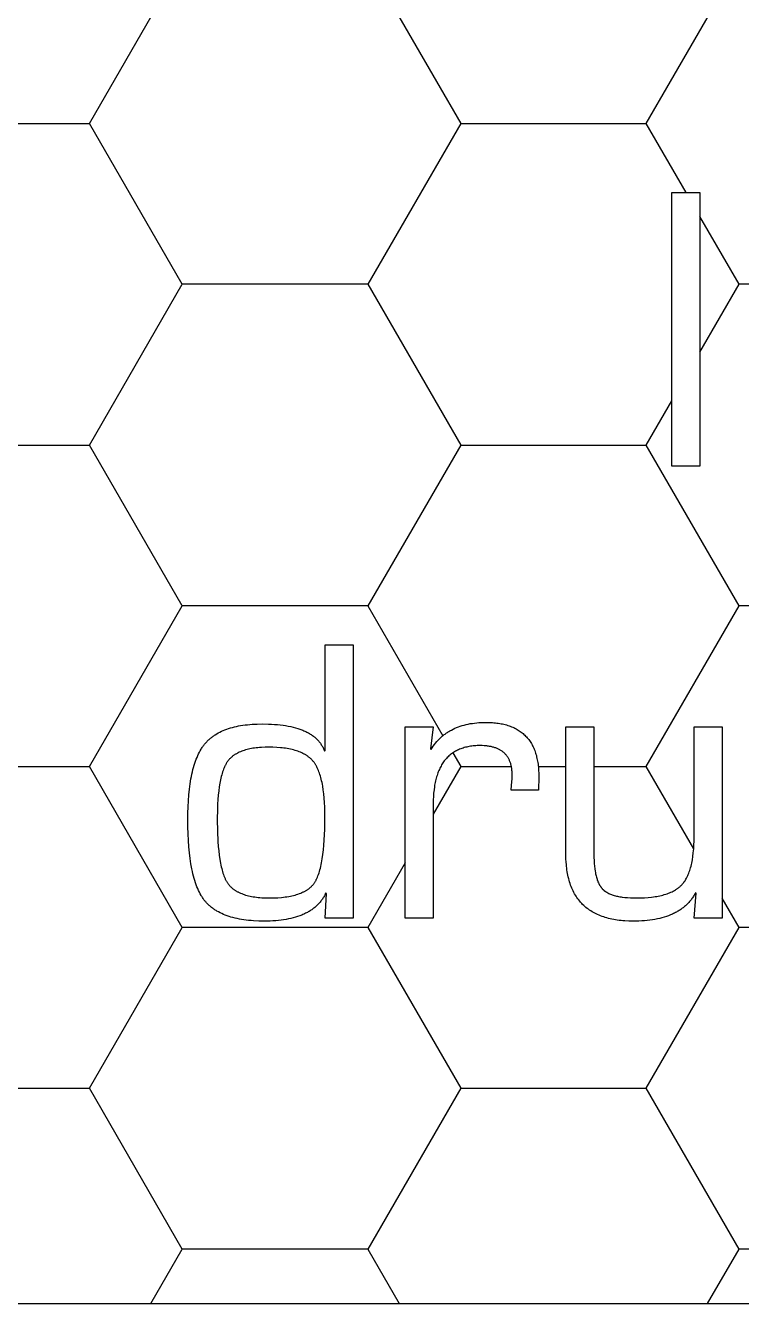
# Model space of a CAD drawing. Header units: millimetres. Extents: x 0 to 80, y 0 to 69.3.
# Drawn here: x 23.88 to 35.46, y 0 to 20.66 of the extents above; entities that cross this region are included whole.
import ezdxf

# ---------------------------------------------------------------- set-up
doc = ezdxf.new("R2010")
doc.units = ezdxf.units.MM
doc.header["$MEASUREMENT"] = 0
for name, color, linetype in [('CUT_PERIMETER', 1, 'CONTINUOUS'), ('HEX_BACKGROUND', 3, 'CONTINUOUS'), ('TEXT', 5, 'CONTINUOUS')]:
    doc.layers.add(name, color=color, linetype=linetype)

msp = doc.modelspace()

# ---------------------------------------------------------------- linework, layer by layer
at = {"layer": 'CUT_PERIMETER'}
msp.add_line((20, 0), (60, 0), dxfattribs=at)
at = {"layer": 'HEX_BACKGROUND'}
for p, q in [((24.909, 19.08), (26.41, 21.68)), ((29.413, 21.68), (30.914, 19.08)), ((33.916, 19.08), (35.417, 21.68)), ((21.907, 19.08), (24.909, 19.08)), ((26.411, 16.48), (24.91, 19.08)), ((30.914, 19.08), (29.413, 16.48)), ((30.914, 19.08), (33.916, 19.08)), ((34.561, 17.962), (33.916, 19.08)), ((35.417, 16.48), (34.783, 17.577)), ((24.909, 13.88), (26.41, 16.48)), ((29.413, 16.48), (26.411, 16.48)), ((29.413, 16.48), (30.914, 13.88)), ((34.783, 15.382), (35.417, 16.48)), ((35.858, 16.48), (35.417, 16.48)), ((33.916, 13.88), (34.33, 14.596)), ((21.907, 13.88), (24.909, 13.88)), ((26.411, 11.28), (24.91, 13.88)), ((30.914, 13.88), (29.413, 11.28)), ((30.914, 13.88), (33.916, 13.88)), ((35.417, 11.28), (33.916, 13.88)), ((24.909, 8.68), (26.41, 11.28)), ((29.413, 11.28), (26.411, 11.28)), ((29.413, 11.28), (30.625, 9.179)), ((33.916, 8.68), (35.417, 11.28)), ((38.419, 11.28), (35.417, 11.28)), ((30.786, 8.902), (30.914, 8.68)), ((21.907, 8.68), (24.909, 8.68)), ((26.411, 6.08), (24.91, 8.68)), ((30.914, 8.68), (30.471, 7.911)), ((30.914, 8.68), (31.735, 8.68)), ((32.17, 8.68), (32.616, 8.68)), ((33.07, 8.68), (33.916, 8.68)), ((34.683, 7.351), (33.916, 8.68)), ((30.017, 7.126), (29.413, 6.08)), ((35.417, 6.08), (35.144, 6.553)), ((24.909, 3.48), (26.41, 6.08)), ((29.413, 6.08), (26.411, 6.08)), ((29.413, 6.08), (30.914, 3.48)), ((33.916, 3.48), (35.417, 6.08)), ((38.419, 6.08), (35.417, 6.08)), ((21.907, 3.48), (24.909, 3.48)), ((26.411, 0.88), (24.91, 3.48)), ((30.914, 3.48), (29.413, 0.88)), ((30.914, 3.48), (33.916, 3.48)), ((35.417, 0.88), (33.916, 3.48)), ((25.902, 0), (26.41, 0.88)), ((29.413, 0.88), (26.411, 0.88)), ((29.413, 0.88), (29.92, 0)), ((34.909, 0), (35.417, 0.88)), ((38.419, 0.88), (35.417, 0.88))]:
    msp.add_line(p, q, dxfattribs=at)
at = {"layer": 'TEXT'}
for p, q in [((34.33, 13.539), (34.33, 17.962)), ((34.33, 17.962), (34.783, 17.962)), ((34.783, 17.962), (34.783, 13.539)), ((34.783, 13.539), (34.33, 13.539)), ((28.721, 8.939), (28.721, 10.65)), ((28.721, 10.65), (29.174, 10.65)), ((29.174, 10.65), (29.174, 6.227)), ((27.159, 9.295), (27.19, 9.305)), ((27.19, 9.305), (27.221, 9.314)), ((27.221, 9.314), (27.254, 9.322)), ((27.254, 9.322), (27.287, 9.33)), ((27.287, 9.33), (27.32, 9.337)), ((27.32, 9.337), (27.355, 9.343)), ((27.355, 9.343), (27.391, 9.349)), ((27.391, 9.349), (27.427, 9.354)), ((27.427, 9.354), (27.464, 9.358)), ((27.464, 9.358), (27.502, 9.362)), ((27.502, 9.362), (27.54, 9.365)), ((27.54, 9.365), (27.58, 9.367)), ((27.58, 9.367), (27.62, 9.369)), ((27.62, 9.369), (27.703, 9.37)), ((27.703, 9.37), (27.806, 9.368)), ((27.806, 9.368), (27.856, 9.366)), ((27.856, 9.366), (27.904, 9.363)), ((27.904, 9.363), (27.951, 9.359)), ((27.951, 9.359), (27.996, 9.355)), ((27.996, 9.355), (28.041, 9.349)), ((28.041, 9.349), (28.083, 9.343)), ((28.083, 9.343), (28.125, 9.335)), ((28.125, 9.335), (28.165, 9.327)), ((28.165, 9.327), (28.204, 9.318)), ((28.204, 9.318), (28.241, 9.308)), ((28.241, 9.308), (28.278, 9.298)), ((30.017, 9.325), (30.471, 9.325)), ((30.017, 6.227), (30.017, 9.325)), ((30.471, 9.325), (30.425, 8.968)), ((30.791, 9.286), (30.82, 9.3)), ((30.82, 9.3), (30.848, 9.312)), ((30.848, 9.312), (30.878, 9.324)), ((30.878, 9.324), (30.908, 9.334)), ((30.908, 9.334), (30.939, 9.344)), ((30.939, 9.344), (30.97, 9.353)), ((30.97, 9.353), (31.002, 9.361)), ((31.002, 9.361), (31.035, 9.368)), ((31.035, 9.368), (31.069, 9.375)), ((31.069, 9.375), (31.103, 9.38)), ((31.103, 9.38), (31.138, 9.385)), ((31.138, 9.385), (31.174, 9.389)), ((31.174, 9.389), (31.21, 9.392)), ((31.21, 9.392), (31.247, 9.394)), ((31.247, 9.394), (31.285, 9.395)), ((31.285, 9.395), (31.323, 9.396)), ((31.323, 9.396), (31.376, 9.395)), ((31.376, 9.395), (31.401, 9.394)), ((31.401, 9.394), (31.427, 9.392)), ((31.427, 9.392), (31.451, 9.39)), ((31.451, 9.39), (31.476, 9.388)), ((31.476, 9.388), (31.5, 9.385)), ((31.5, 9.385), (31.523, 9.382)), ((31.523, 9.382), (31.547, 9.378)), ((31.547, 9.378), (31.569, 9.374)), ((31.569, 9.374), (31.592, 9.37)), ((31.592, 9.37), (31.614, 9.365)), ((31.614, 9.365), (31.635, 9.359)), ((31.635, 9.359), (31.656, 9.354)), ((31.656, 9.354), (31.677, 9.347)), ((31.677, 9.347), (31.697, 9.341)), ((31.697, 9.341), (31.717, 9.334)), ((31.717, 9.334), (31.737, 9.326)), ((31.737, 9.326), (31.756, 9.318)), ((31.756, 9.318), (31.774, 9.31)), ((31.774, 9.31), (31.792, 9.301)), ((31.792, 9.301), (31.81, 9.292)), ((32.616, 7.264), (32.616, 9.325)), ((32.616, 9.325), (33.07, 9.325)), ((33.07, 9.325), (33.07, 7.264)), ((34.69, 7.549), (34.69, 9.325)), ((34.69, 9.325), (35.144, 9.325)), ((35.144, 9.325), (35.144, 6.227)), ((26.807, 9.082), (26.816, 9.092)), ((26.816, 9.092), (26.826, 9.101)), ((26.826, 9.101), (26.836, 9.111)), ((26.836, 9.111), (26.845, 9.12)), ((26.845, 9.12), (26.856, 9.129)), ((26.856, 9.129), (26.866, 9.138)), ((26.866, 9.138), (26.876, 9.146)), ((26.876, 9.146), (26.887, 9.155)), ((26.887, 9.155), (26.898, 9.163)), ((26.898, 9.163), (26.909, 9.171)), ((26.909, 9.171), (26.921, 9.179)), ((26.921, 9.179), (26.932, 9.187)), ((26.932, 9.187), (26.944, 9.195)), ((26.944, 9.195), (26.968, 9.21)), ((26.968, 9.21), (26.993, 9.224)), ((26.993, 9.224), (27.019, 9.238)), ((27.019, 9.238), (27.045, 9.251)), ((27.045, 9.251), (27.073, 9.263)), ((27.073, 9.263), (27.101, 9.274)), ((27.101, 9.274), (27.13, 9.285)), ((27.13, 9.285), (27.159, 9.295)), ((28.278, 9.298), (28.312, 9.286)), ((28.312, 9.286), (28.329, 9.28)), ((28.329, 9.28), (28.346, 9.274)), ((28.346, 9.274), (28.362, 9.267)), ((28.362, 9.267), (28.378, 9.261)), ((28.378, 9.261), (28.394, 9.254)), ((28.394, 9.254), (28.409, 9.246)), ((28.409, 9.246), (28.424, 9.239)), ((28.424, 9.239), (28.438, 9.231)), ((28.438, 9.231), (28.453, 9.224)), ((28.453, 9.224), (28.467, 9.216)), ((28.467, 9.216), (28.48, 9.207)), ((28.48, 9.207), (28.493, 9.199)), ((28.493, 9.199), (28.506, 9.19)), ((28.506, 9.19), (28.519, 9.181)), ((28.519, 9.181), (28.531, 9.172)), ((28.531, 9.172), (28.543, 9.163)), ((28.543, 9.163), (28.555, 9.154)), ((28.555, 9.154), (28.566, 9.144)), ((28.566, 9.144), (28.577, 9.134)), ((28.577, 9.134), (28.587, 9.124)), ((28.587, 9.124), (28.598, 9.113)), ((28.598, 9.113), (28.607, 9.103)), ((28.607, 9.103), (28.617, 9.092)), ((28.617, 9.092), (28.626, 9.081)), ((30.528, 9.084), (30.538, 9.096)), ((30.538, 9.096), (30.548, 9.107)), ((30.548, 9.107), (30.559, 9.118)), ((30.559, 9.118), (30.569, 9.129)), ((30.569, 9.129), (30.58, 9.139)), ((30.58, 9.139), (30.591, 9.15)), ((30.591, 9.15), (30.603, 9.16)), ((30.603, 9.16), (30.614, 9.17)), ((30.614, 9.17), (30.626, 9.18)), ((30.626, 9.18), (30.637, 9.189)), ((30.637, 9.189), (30.649, 9.198)), ((30.649, 9.198), (30.661, 9.207)), ((30.661, 9.207), (30.674, 9.216)), ((30.674, 9.216), (30.686, 9.225)), ((30.686, 9.225), (30.699, 9.233)), ((30.699, 9.233), (30.711, 9.242)), ((30.711, 9.242), (30.724, 9.25)), ((30.724, 9.25), (30.737, 9.257)), ((30.737, 9.257), (30.751, 9.265)), ((30.751, 9.265), (30.764, 9.272)), ((30.764, 9.272), (30.791, 9.286)), ((31.81, 9.292), (31.827, 9.282)), ((31.827, 9.282), (31.844, 9.272)), ((31.844, 9.272), (31.861, 9.261)), ((31.861, 9.261), (31.877, 9.25)), ((31.877, 9.25), (31.893, 9.239)), ((31.893, 9.239), (31.908, 9.227)), ((31.908, 9.227), (31.923, 9.215)), ((31.923, 9.215), (31.937, 9.202)), ((31.937, 9.202), (31.951, 9.189)), ((31.951, 9.189), (31.965, 9.175)), ((31.965, 9.175), (31.978, 9.161)), ((31.978, 9.161), (31.99, 9.147)), ((31.99, 9.147), (32.003, 9.132)), ((32.003, 9.132), (32.015, 9.117)), ((32.015, 9.117), (32.026, 9.101)), ((32.026, 9.101), (32.037, 9.085)), ((26.661, 8.858), (26.674, 8.886)), ((26.674, 8.886), (26.688, 8.912)), ((26.688, 8.912), (26.702, 8.938)), ((26.702, 8.938), (26.717, 8.963)), ((26.717, 8.963), (26.724, 8.975)), ((26.724, 8.975), (26.732, 8.987)), ((26.732, 8.987), (26.739, 8.998)), ((26.739, 8.998), (26.747, 9.01)), ((26.747, 9.01), (26.755, 9.021)), ((26.755, 9.021), (26.763, 9.031)), ((26.763, 9.031), (26.772, 9.042)), ((26.772, 9.042), (26.78, 9.052)), ((26.78, 9.052), (26.789, 9.062)), ((26.789, 9.062), (26.798, 9.072)), ((26.798, 9.072), (26.807, 9.082)), ((27.287, 8.889), (27.279, 8.884)), ((27.296, 8.894), (27.287, 8.889)), ((27.305, 8.899), (27.296, 8.894)), ((27.314, 8.903), (27.305, 8.899)), ((27.333, 8.912), (27.314, 8.903)), ((27.352, 8.921), (27.333, 8.912)), ((27.372, 8.929), (27.352, 8.921)), ((27.392, 8.936), (27.372, 8.929)), ((27.413, 8.943), (27.392, 8.936)), ((27.435, 8.95), (27.413, 8.943)), ((27.458, 8.956), (27.435, 8.95)), ((27.481, 8.961), (27.458, 8.956)), ((27.505, 8.967), (27.481, 8.961)), ((27.529, 8.971), (27.505, 8.967)), ((27.554, 8.976), (27.529, 8.971)), ((27.58, 8.98), (27.554, 8.976)), ((27.607, 8.983), (27.58, 8.98)), ((27.634, 8.986), (27.607, 8.983)), ((27.661, 8.988), (27.634, 8.986)), ((27.69, 8.99), (27.661, 8.988)), ((27.749, 8.993), (27.69, 8.99)), ((27.81, 8.994), (27.749, 8.993)), ((27.876, 8.993), (27.81, 8.994)), ((27.938, 8.99), (27.876, 8.993)), ((27.998, 8.986), (27.938, 8.99)), ((28.027, 8.983), (27.998, 8.986)), ((28.056, 8.98), (28.027, 8.983)), ((28.083, 8.976), (28.056, 8.98)), ((28.11, 8.971), (28.083, 8.976)), ((28.137, 8.967), (28.11, 8.971)), ((28.162, 8.961), (28.137, 8.967)), ((28.187, 8.956), (28.162, 8.961)), ((28.211, 8.95), (28.187, 8.956)), ((28.235, 8.943), (28.211, 8.95)), ((28.258, 8.936), (28.235, 8.943)), ((28.28, 8.929), (28.258, 8.936)), ((28.301, 8.921), (28.28, 8.929)), ((28.322, 8.912), (28.301, 8.921)), ((28.342, 8.903), (28.322, 8.912)), ((28.362, 8.894), (28.342, 8.903)), ((28.381, 8.884), (28.362, 8.894)), ((28.626, 9.081), (28.635, 9.07)), ((28.635, 9.07), (28.644, 9.058)), ((28.644, 9.058), (28.652, 9.047)), ((28.652, 9.047), (28.66, 9.035)), ((28.66, 9.035), (28.667, 9.023)), ((28.667, 9.023), (28.675, 9.011)), ((28.675, 9.011), (28.682, 8.998)), ((28.682, 8.998), (28.688, 8.985)), ((28.688, 8.985), (28.694, 8.972)), ((28.694, 8.972), (28.7, 8.959)), ((28.7, 8.959), (28.706, 8.946)), ((28.706, 8.946), (28.711, 8.932)), ((28.711, 8.932), (28.721, 8.939)), ((30.425, 8.968), (30.435, 8.958)), ((30.435, 8.958), (30.452, 8.985)), ((30.452, 8.985), (30.47, 9.011)), ((30.47, 9.011), (30.489, 9.037)), ((30.489, 9.037), (30.508, 9.061)), ((30.508, 9.061), (30.528, 9.084)), ((30.767, 8.888), (30.752, 8.877)), ((30.782, 8.899), (30.767, 8.888)), ((30.797, 8.909), (30.782, 8.899)), ((30.813, 8.919), (30.797, 8.909)), ((30.829, 8.928), (30.813, 8.919)), ((30.846, 8.937), (30.829, 8.928)), ((30.862, 8.946), (30.846, 8.937)), ((30.88, 8.954), (30.862, 8.946)), ((30.897, 8.961), (30.88, 8.954)), ((30.915, 8.968), (30.897, 8.961)), ((30.934, 8.975), (30.915, 8.968)), ((30.952, 8.981), (30.934, 8.975)), ((30.971, 8.987), (30.952, 8.981)), ((30.991, 8.992), (30.971, 8.987)), ((31.011, 8.997), (30.991, 8.992)), ((31.031, 9.001), (31.011, 8.997)), ((31.051, 9.005), (31.031, 9.001)), ((31.072, 9.009), (31.051, 9.005)), ((31.093, 9.012), (31.072, 9.009)), ((31.115, 9.014), (31.093, 9.012)), ((31.137, 9.016), (31.115, 9.014)), ((31.16, 9.018), (31.137, 9.016)), ((31.182, 9.019), (31.16, 9.018)), ((31.205, 9.02), (31.182, 9.019)), ((31.229, 9.02), (31.205, 9.02)), ((31.261, 9.019), (31.229, 9.02)), ((31.292, 9.018), (31.261, 9.019)), ((31.322, 9.016), (31.292, 9.018)), ((31.336, 9.014), (31.322, 9.016)), ((31.35, 9.012), (31.336, 9.014)), ((31.365, 9.01), (31.35, 9.012)), ((31.378, 9.008), (31.365, 9.01)), ((31.392, 9.006), (31.378, 9.008)), ((31.405, 9.003), (31.392, 9.006)), ((31.418, 9), (31.405, 9.003)), ((31.431, 8.997), (31.418, 9)), ((31.444, 8.994), (31.431, 8.997)), ((31.456, 8.99), (31.444, 8.994)), ((31.468, 8.986), (31.456, 8.99)), ((31.48, 8.982), (31.468, 8.986)), ((31.491, 8.978), (31.48, 8.982)), ((31.502, 8.973), (31.491, 8.978)), ((31.513, 8.969), (31.502, 8.973)), ((31.524, 8.964), (31.513, 8.969)), ((31.535, 8.958), (31.524, 8.964)), ((31.545, 8.953), (31.535, 8.958)), ((31.555, 8.947), (31.545, 8.953)), ((31.565, 8.941), (31.555, 8.947)), ((31.574, 8.935), (31.565, 8.941)), ((31.583, 8.929), (31.574, 8.935)), ((31.592, 8.922), (31.583, 8.929)), ((31.601, 8.915), (31.592, 8.922)), ((31.61, 8.908), (31.601, 8.915)), ((31.618, 8.901), (31.61, 8.908)), ((31.626, 8.893), (31.618, 8.901)), ((31.634, 8.885), (31.626, 8.893)), ((31.641, 8.877), (31.634, 8.885)), ((32.037, 9.085), (32.048, 9.069)), ((32.048, 9.069), (32.058, 9.052)), ((32.058, 9.052), (32.068, 9.034)), ((32.068, 9.034), (32.077, 9.016)), ((32.077, 9.016), (32.086, 8.998)), ((32.086, 8.998), (32.095, 8.979)), ((32.095, 8.979), (32.103, 8.96)), ((32.103, 8.96), (32.111, 8.94)), ((32.111, 8.94), (32.118, 8.92)), ((32.118, 8.92), (32.125, 8.9)), ((32.125, 8.9), (32.131, 8.879)), ((26.594, 8.668), (26.604, 8.702)), ((26.604, 8.702), (26.614, 8.735)), ((26.614, 8.735), (26.625, 8.768)), ((26.625, 8.768), (26.637, 8.799)), ((26.637, 8.799), (26.649, 8.829)), ((26.649, 8.829), (26.661, 8.858)), ((27.104, 8.697), (27.095, 8.678)), ((27.108, 8.706), (27.104, 8.697)), ((27.113, 8.715), (27.108, 8.706)), ((27.118, 8.723), (27.113, 8.715)), ((27.123, 8.731), (27.118, 8.723)), ((27.127, 8.74), (27.123, 8.731)), ((27.132, 8.747), (27.127, 8.74)), ((27.137, 8.755), (27.132, 8.747)), ((27.143, 8.762), (27.137, 8.755)), ((27.148, 8.769), (27.143, 8.762)), ((27.153, 8.777), (27.148, 8.769)), ((27.159, 8.784), (27.153, 8.777)), ((27.165, 8.79), (27.159, 8.784)), ((27.17, 8.797), (27.165, 8.79)), ((27.177, 8.804), (27.17, 8.797)), ((27.183, 8.81), (27.177, 8.804)), ((27.189, 8.817), (27.183, 8.81)), ((27.196, 8.823), (27.189, 8.817)), ((27.202, 8.829), (27.196, 8.823)), ((27.209, 8.835), (27.202, 8.829)), ((27.216, 8.841), (27.209, 8.835)), ((27.224, 8.847), (27.216, 8.841)), ((27.231, 8.853), (27.224, 8.847)), ((27.239, 8.858), (27.231, 8.853)), ((27.246, 8.864), (27.239, 8.858)), ((27.254, 8.869), (27.246, 8.864)), ((27.262, 8.874), (27.254, 8.869)), ((27.27, 8.879), (27.262, 8.874)), ((27.279, 8.884), (27.27, 8.879)), ((28.39, 8.879), (28.381, 8.884)), ((28.399, 8.874), (28.39, 8.879)), ((28.408, 8.869), (28.399, 8.874)), ((28.416, 8.864), (28.408, 8.869)), ((28.425, 8.858), (28.416, 8.864)), ((28.433, 8.853), (28.425, 8.858)), ((28.441, 8.847), (28.433, 8.853)), ((28.449, 8.841), (28.441, 8.847)), ((28.457, 8.835), (28.449, 8.841)), ((28.464, 8.829), (28.457, 8.835)), ((28.472, 8.823), (28.464, 8.829)), ((28.479, 8.817), (28.472, 8.823)), ((28.486, 8.81), (28.479, 8.817)), ((28.493, 8.804), (28.486, 8.81)), ((28.5, 8.797), (28.493, 8.804)), ((28.507, 8.79), (28.5, 8.797)), ((28.513, 8.784), (28.507, 8.79)), ((28.519, 8.777), (28.513, 8.784)), ((28.525, 8.769), (28.519, 8.777)), ((28.531, 8.762), (28.525, 8.769)), ((28.537, 8.755), (28.531, 8.762)), ((28.543, 8.747), (28.537, 8.755)), ((28.548, 8.74), (28.543, 8.747)), ((28.554, 8.732), (28.548, 8.74)), ((28.559, 8.723), (28.554, 8.732)), ((28.564, 8.715), (28.559, 8.723)), ((28.57, 8.706), (28.564, 8.715)), ((28.575, 8.698), (28.57, 8.706)), ((28.585, 8.679), (28.575, 8.698)), ((28.595, 8.66), (28.585, 8.679)), ((30.596, 8.69), (30.586, 8.672)), ((30.606, 8.707), (30.596, 8.69)), ((30.616, 8.724), (30.606, 8.707)), ((30.626, 8.74), (30.616, 8.724)), ((30.637, 8.756), (30.626, 8.74)), ((30.649, 8.771), (30.637, 8.756)), ((30.66, 8.786), (30.649, 8.771)), ((30.672, 8.8), (30.66, 8.786)), ((30.685, 8.814), (30.672, 8.8)), ((30.697, 8.828), (30.685, 8.814)), ((30.711, 8.841), (30.697, 8.828)), ((30.724, 8.853), (30.711, 8.841)), ((30.738, 8.865), (30.724, 8.853)), ((30.752, 8.877), (30.738, 8.865)), ((31.648, 8.869), (31.641, 8.877)), ((31.655, 8.861), (31.648, 8.869)), ((31.662, 8.852), (31.655, 8.861)), ((31.668, 8.843), (31.662, 8.852)), ((31.675, 8.834), (31.668, 8.843)), ((31.681, 8.824), (31.675, 8.834)), ((31.686, 8.815), (31.681, 8.824)), ((31.692, 8.805), (31.686, 8.815)), ((31.697, 8.795), (31.692, 8.805)), ((31.702, 8.784), (31.697, 8.795)), ((31.706, 8.774), (31.702, 8.784)), ((31.711, 8.763), (31.706, 8.774)), ((31.715, 8.752), (31.711, 8.763)), ((31.719, 8.741), (31.715, 8.752)), ((31.723, 8.729), (31.719, 8.741)), ((31.726, 8.717), (31.723, 8.729)), ((31.729, 8.705), (31.726, 8.717)), ((31.732, 8.693), (31.729, 8.705)), ((31.735, 8.681), (31.732, 8.693)), ((31.737, 8.668), (31.735, 8.681)), ((32.131, 8.879), (32.138, 8.858)), ((32.138, 8.858), (32.143, 8.836)), ((32.143, 8.836), (32.148, 8.814)), ((32.148, 8.814), (32.153, 8.791)), ((32.153, 8.791), (32.158, 8.768)), ((32.158, 8.768), (32.162, 8.745)), ((32.162, 8.745), (32.165, 8.721)), ((32.165, 8.721), (32.168, 8.697)), ((32.168, 8.697), (32.171, 8.672)), ((26.538, 8.4), (26.551, 8.482)), ((26.551, 8.482), (26.559, 8.521)), ((26.559, 8.521), (26.567, 8.559)), ((26.567, 8.559), (26.575, 8.597)), ((26.575, 8.597), (26.584, 8.633)), ((26.584, 8.633), (26.594, 8.668)), ((27.036, 8.496), (27.03, 8.469)), ((27.042, 8.522), (27.036, 8.496)), ((27.049, 8.547), (27.042, 8.522)), ((27.055, 8.571), (27.049, 8.547)), ((27.063, 8.594), (27.055, 8.571)), ((27.07, 8.617), (27.063, 8.594)), ((27.078, 8.638), (27.07, 8.617)), ((27.086, 8.659), (27.078, 8.638)), ((27.095, 8.678), (27.086, 8.659)), ((28.604, 8.64), (28.595, 8.66)), ((28.613, 8.619), (28.604, 8.64)), ((28.621, 8.598), (28.613, 8.619)), ((28.629, 8.575), (28.621, 8.598)), ((28.637, 8.552), (28.629, 8.575)), ((28.645, 8.528), (28.637, 8.552)), ((28.652, 8.503), (28.645, 8.528)), ((28.659, 8.477), (28.652, 8.503)), ((28.665, 8.45), (28.659, 8.477)), ((30.518, 8.493), (30.512, 8.471)), ((30.524, 8.515), (30.518, 8.493)), ((30.531, 8.536), (30.524, 8.515)), ((30.538, 8.557), (30.531, 8.536)), ((30.545, 8.577), (30.538, 8.557)), ((30.552, 8.597), (30.545, 8.577)), ((30.56, 8.617), (30.552, 8.597)), ((30.569, 8.636), (30.56, 8.617)), ((30.577, 8.654), (30.569, 8.636)), ((30.586, 8.672), (30.577, 8.654)), ((31.739, 8.655), (31.737, 8.668)), ((31.738, 8.378), (31.745, 8.481)), ((31.741, 8.642), (31.739, 8.655)), ((31.743, 8.629), (31.741, 8.642)), ((31.744, 8.615), (31.743, 8.629)), ((31.745, 8.601), (31.744, 8.615)), ((31.746, 8.587), (31.745, 8.601)), ((31.745, 8.481), (31.747, 8.517)), ((31.747, 8.573), (31.746, 8.587)), ((31.747, 8.558), (31.747, 8.573)), ((31.747, 8.544), (31.747, 8.558)), ((31.747, 8.532), (31.747, 8.544)), ((31.747, 8.517), (31.747, 8.532)), ((32.171, 8.672), (32.173, 8.647)), ((32.173, 8.647), (32.175, 8.621)), ((32.175, 8.621), (32.178, 8.569)), ((32.178, 8.514), (32.175, 8.301)), ((32.178, 8.569), (32.178, 8.514)), ((26.517, 8.223), (26.527, 8.314)), ((26.527, 8.314), (26.538, 8.4)), ((27.001, 8.287), (26.993, 8.219)), ((27.009, 8.351), (27.001, 8.287)), ((27.019, 8.412), (27.009, 8.351)), ((27.03, 8.469), (27.019, 8.412)), ((28.671, 8.422), (28.665, 8.45)), ((28.677, 8.394), (28.671, 8.422)), ((28.682, 8.365), (28.677, 8.394)), ((28.691, 8.304), (28.682, 8.365)), ((28.699, 8.239), (28.691, 8.304)), ((30.483, 8.303), (30.477, 8.251)), ((30.489, 8.353), (30.483, 8.303)), ((30.493, 8.378), (30.489, 8.353)), ((30.497, 8.402), (30.493, 8.378)), ((30.502, 8.425), (30.497, 8.402)), ((30.507, 8.448), (30.502, 8.425)), ((30.512, 8.471), (30.507, 8.448)), ((31.728, 8.301), (31.738, 8.378)), ((32.175, 8.301), (31.728, 8.301)), ((26.505, 8.031), (26.51, 8.129)), ((26.51, 8.129), (26.517, 8.223)), ((26.983, 8.072), (26.98, 7.993)), ((26.988, 8.148), (26.983, 8.072)), ((26.993, 8.219), (26.988, 8.148)), ((28.706, 8.171), (28.699, 8.239)), ((28.711, 8.1), (28.706, 8.171)), ((28.715, 8.026), (28.711, 8.1)), ((30.474, 8.197), (30.471, 8.141)), ((30.471, 8.141), (30.471, 8.083)), ((30.471, 8.083), (30.471, 6.227)), ((30.477, 8.251), (30.474, 8.197)), ((26.501, 7.821), (26.502, 7.928)), ((26.502, 7.928), (26.505, 8.031)), ((26.98, 7.993), (26.977, 7.824)), ((28.717, 7.948), (28.715, 8.026)), ((28.715, 7.67), (28.718, 7.866)), ((28.718, 7.866), (28.717, 7.948)), ((26.502, 7.705), (26.501, 7.821)), ((26.505, 7.594), (26.502, 7.705)), ((26.977, 7.824), (26.98, 7.638)), ((28.707, 7.492), (28.715, 7.67)), ((26.51, 7.487), (26.505, 7.594)), ((26.517, 7.385), (26.51, 7.487)), ((26.98, 7.638), (26.988, 7.469)), ((26.988, 7.469), (26.993, 7.39)), ((28.701, 7.41), (28.707, 7.492)), ((34.687, 7.412), (34.689, 7.479)), ((34.689, 7.479), (34.69, 7.549)), ((26.526, 7.288), (26.517, 7.385)), ((26.538, 7.196), (26.526, 7.288)), ((26.993, 7.39), (27, 7.316)), ((27, 7.316), (27.009, 7.246)), ((27.009, 7.246), (27.018, 7.18)), ((28.675, 7.19), (28.685, 7.259)), ((28.685, 7.259), (28.694, 7.332)), ((28.694, 7.332), (28.701, 7.41)), ((32.617, 7.197), (32.616, 7.264)), ((33.07, 7.264), (33.07, 7.212)), ((34.67, 7.229), (34.677, 7.287)), ((34.677, 7.287), (34.683, 7.349)), ((34.683, 7.349), (34.687, 7.412)), ((26.551, 7.108), (26.538, 7.196)), ((26.566, 7.025), (26.551, 7.108)), ((27.018, 7.18), (27.029, 7.118)), ((27.029, 7.118), (27.035, 7.089)), ((27.035, 7.089), (27.041, 7.06)), ((27.041, 7.06), (27.048, 7.033)), ((27.048, 7.033), (27.055, 7.007)), ((28.638, 7.011), (28.645, 7.038)), ((28.645, 7.038), (28.652, 7.066)), ((28.652, 7.066), (28.658, 7.095)), ((28.658, 7.095), (28.664, 7.126)), ((28.664, 7.126), (28.675, 7.19)), ((32.62, 7.132), (32.617, 7.197)), ((32.623, 7.101), (32.62, 7.132)), ((32.625, 7.07), (32.623, 7.101)), ((32.629, 7.04), (32.625, 7.07)), ((32.633, 7.01), (32.629, 7.04)), ((33.07, 7.212), (33.072, 7.163)), ((33.072, 7.163), (33.075, 7.115)), ((33.075, 7.115), (33.078, 7.07)), ((33.078, 7.07), (33.083, 7.027)), ((33.083, 7.027), (33.089, 6.987)), ((34.627, 7.023), (34.634, 7.046)), ((34.634, 7.046), (34.64, 7.07)), ((34.64, 7.07), (34.646, 7.095)), ((34.646, 7.095), (34.652, 7.12)), ((34.652, 7.12), (34.657, 7.146)), ((34.657, 7.146), (34.662, 7.173)), ((34.662, 7.173), (34.67, 7.229)), ((26.575, 6.985), (26.566, 7.025)), ((26.584, 6.946), (26.575, 6.985)), ((26.593, 6.909), (26.584, 6.946)), ((26.603, 6.872), (26.593, 6.909)), ((26.613, 6.837), (26.603, 6.872)), ((26.624, 6.803), (26.613, 6.837)), ((27.055, 7.007), (27.062, 6.982)), ((27.062, 6.982), (27.069, 6.957)), ((27.069, 6.957), (27.077, 6.934)), ((27.077, 6.934), (27.085, 6.912)), ((27.085, 6.912), (27.094, 6.891)), ((27.094, 6.891), (27.103, 6.871)), ((27.103, 6.871), (27.107, 6.862)), ((27.107, 6.862), (27.112, 6.852)), ((27.112, 6.852), (27.116, 6.843)), ((27.116, 6.843), (27.121, 6.834)), ((27.121, 6.834), (27.126, 6.826)), ((27.126, 6.826), (27.131, 6.818)), ((28.559, 6.818), (28.564, 6.826)), ((28.564, 6.826), (28.569, 6.835)), ((28.569, 6.835), (28.574, 6.843)), ((28.574, 6.843), (28.579, 6.853)), ((28.579, 6.853), (28.584, 6.862)), ((28.584, 6.862), (28.589, 6.872)), ((28.589, 6.872), (28.598, 6.892)), ((28.598, 6.892), (28.606, 6.914)), ((28.606, 6.914), (28.615, 6.936)), ((28.615, 6.936), (28.623, 6.96)), ((28.623, 6.96), (28.63, 6.985)), ((28.63, 6.985), (28.638, 7.011)), ((32.637, 6.981), (32.633, 7.01)), ((32.642, 6.952), (32.637, 6.981)), ((32.648, 6.923), (32.642, 6.952)), ((32.654, 6.896), (32.648, 6.923)), ((32.661, 6.868), (32.654, 6.896)), ((32.668, 6.842), (32.661, 6.868)), ((32.676, 6.816), (32.668, 6.842)), ((33.089, 6.987), (33.093, 6.967)), ((33.093, 6.967), (33.096, 6.948)), ((33.096, 6.948), (33.1, 6.93)), ((33.1, 6.93), (33.104, 6.912)), ((33.104, 6.912), (33.109, 6.895)), ((33.109, 6.895), (33.114, 6.878)), ((33.114, 6.878), (33.119, 6.862)), ((33.119, 6.862), (33.124, 6.846)), ((33.124, 6.846), (33.13, 6.831)), ((33.13, 6.831), (33.135, 6.816)), ((34.526, 6.812), (34.532, 6.82)), ((34.532, 6.82), (34.537, 6.828)), ((34.537, 6.828), (34.543, 6.836)), ((34.543, 6.836), (34.548, 6.844)), ((34.548, 6.844), (34.558, 6.861)), ((34.558, 6.861), (34.568, 6.879)), ((34.568, 6.879), (34.578, 6.898)), ((34.578, 6.898), (34.587, 6.917)), ((34.587, 6.917), (34.596, 6.937)), ((34.596, 6.937), (34.604, 6.957)), ((34.604, 6.957), (34.612, 6.978)), ((34.612, 6.978), (34.62, 7)), ((34.62, 7), (34.627, 7.023)), ((26.636, 6.77), (26.624, 6.803)), ((26.648, 6.739), (26.636, 6.77)), ((26.66, 6.708), (26.648, 6.739)), ((26.673, 6.679), (26.66, 6.708)), ((26.687, 6.651), (26.673, 6.679)), ((26.701, 6.624), (26.687, 6.651)), ((26.715, 6.598), (26.701, 6.624)), ((27.131, 6.818), (27.136, 6.81)), ((27.136, 6.81), (27.141, 6.802)), ((27.141, 6.802), (27.146, 6.794)), ((27.146, 6.794), (27.152, 6.787)), ((27.152, 6.787), (27.157, 6.779)), ((27.157, 6.779), (27.163, 6.772)), ((27.163, 6.772), (27.169, 6.765)), ((27.169, 6.765), (27.175, 6.758)), ((27.175, 6.758), (27.181, 6.751)), ((27.181, 6.751), (27.187, 6.744)), ((27.187, 6.744), (27.194, 6.738)), ((27.194, 6.738), (27.201, 6.731)), ((27.201, 6.731), (27.208, 6.725)), ((27.208, 6.725), (27.215, 6.719)), ((27.215, 6.719), (27.222, 6.712)), ((27.222, 6.712), (27.229, 6.706)), ((27.229, 6.706), (27.237, 6.701)), ((27.237, 6.701), (27.245, 6.695)), ((27.245, 6.695), (27.253, 6.689)), ((27.253, 6.689), (27.261, 6.683)), ((27.261, 6.683), (27.269, 6.678)), ((27.269, 6.678), (27.278, 6.673)), ((27.278, 6.673), (27.286, 6.668)), ((27.286, 6.668), (27.295, 6.662)), ((27.295, 6.662), (27.304, 6.657)), ((27.304, 6.657), (27.313, 6.653)), ((27.313, 6.653), (27.322, 6.648)), ((27.322, 6.648), (27.332, 6.643)), ((27.332, 6.643), (27.351, 6.634)), ((27.351, 6.634), (27.372, 6.626)), ((27.372, 6.626), (27.393, 6.618)), ((27.393, 6.618), (27.414, 6.611)), ((28.259, 6.611), (28.282, 6.618)), ((28.282, 6.618), (28.305, 6.626)), ((28.305, 6.626), (28.327, 6.634)), ((28.327, 6.634), (28.347, 6.643)), ((28.347, 6.643), (28.367, 6.653)), ((28.367, 6.653), (28.377, 6.657)), ((28.377, 6.657), (28.387, 6.662)), ((28.387, 6.662), (28.396, 6.668)), ((28.396, 6.668), (28.405, 6.673)), ((28.405, 6.673), (28.414, 6.678)), ((28.414, 6.678), (28.423, 6.683)), ((28.423, 6.683), (28.432, 6.689)), ((28.432, 6.689), (28.44, 6.695)), ((28.44, 6.695), (28.448, 6.701)), ((28.448, 6.701), (28.457, 6.706)), ((28.457, 6.706), (28.464, 6.712)), ((28.464, 6.712), (28.472, 6.719)), ((28.472, 6.719), (28.48, 6.725)), ((28.48, 6.725), (28.487, 6.731)), ((28.487, 6.731), (28.494, 6.738)), ((28.494, 6.738), (28.501, 6.744)), ((28.501, 6.744), (28.507, 6.751)), ((28.507, 6.751), (28.514, 6.758)), ((28.514, 6.758), (28.52, 6.765)), ((28.52, 6.765), (28.526, 6.772)), ((28.526, 6.772), (28.532, 6.779)), ((28.532, 6.779), (28.538, 6.787)), ((28.538, 6.787), (28.544, 6.794)), ((28.544, 6.794), (28.549, 6.802)), ((28.549, 6.802), (28.554, 6.81)), ((28.554, 6.81), (28.559, 6.818)), ((28.724, 6.618), (28.717, 6.604)), ((28.721, 6.227), (28.743, 6.628)), ((28.73, 6.632), (28.724, 6.618)), ((28.743, 6.628), (28.73, 6.632)), ((32.684, 6.79), (32.676, 6.816)), ((32.693, 6.765), (32.684, 6.79)), ((32.702, 6.74), (32.693, 6.765)), ((32.712, 6.716), (32.702, 6.74)), ((32.722, 6.693), (32.712, 6.716)), ((32.733, 6.67), (32.722, 6.693)), ((32.744, 6.647), (32.733, 6.67)), ((32.756, 6.625), (32.744, 6.647)), ((32.769, 6.604), (32.756, 6.625)), ((33.135, 6.816), (33.142, 6.802)), ((33.142, 6.802), (33.148, 6.788)), ((33.148, 6.788), (33.155, 6.775)), ((33.155, 6.775), (33.158, 6.769)), ((33.158, 6.769), (33.162, 6.763)), ((33.162, 6.763), (33.165, 6.757)), ((33.165, 6.757), (33.169, 6.751)), ((33.169, 6.751), (33.173, 6.745)), ((33.173, 6.745), (33.176, 6.74)), ((33.176, 6.74), (33.18, 6.734)), ((33.18, 6.734), (33.184, 6.729)), ((33.184, 6.729), (33.188, 6.724)), ((33.188, 6.724), (33.192, 6.719)), ((33.192, 6.719), (33.196, 6.714)), ((33.196, 6.714), (33.2, 6.709)), ((33.2, 6.709), (33.205, 6.704)), ((33.205, 6.704), (33.209, 6.7)), ((33.209, 6.7), (33.213, 6.695)), ((33.213, 6.695), (33.218, 6.691)), ((33.218, 6.691), (33.223, 6.687)), ((33.223, 6.687), (33.227, 6.682)), ((33.227, 6.682), (33.232, 6.678)), ((33.232, 6.678), (33.237, 6.674)), ((33.237, 6.674), (33.243, 6.67)), ((33.243, 6.67), (33.248, 6.666)), ((33.248, 6.666), (33.253, 6.662)), ((33.253, 6.662), (33.259, 6.659)), ((33.259, 6.659), (33.265, 6.655)), ((33.265, 6.655), (33.271, 6.651)), ((33.271, 6.651), (33.277, 6.648)), ((33.277, 6.648), (33.283, 6.644)), ((33.283, 6.644), (33.295, 6.637)), ((33.295, 6.637), (33.309, 6.631)), ((33.309, 6.631), (33.322, 6.624)), ((33.322, 6.624), (33.337, 6.618)), ((33.337, 6.618), (33.351, 6.613)), ((33.351, 6.613), (33.367, 6.607)), ((34.207, 6.61), (34.23, 6.617)), ((34.23, 6.617), (34.252, 6.624)), ((34.252, 6.624), (34.273, 6.632)), ((34.273, 6.632), (34.294, 6.64)), ((34.294, 6.64), (34.314, 6.648)), ((34.314, 6.648), (34.333, 6.657)), ((34.333, 6.657), (34.352, 6.667)), ((34.352, 6.667), (34.37, 6.676)), ((34.37, 6.676), (34.387, 6.687)), ((34.387, 6.687), (34.396, 6.692)), ((34.396, 6.692), (34.404, 6.697)), ((34.404, 6.697), (34.412, 6.703)), ((34.412, 6.703), (34.42, 6.708)), ((34.42, 6.708), (34.428, 6.714)), ((34.428, 6.714), (34.436, 6.72)), ((34.436, 6.72), (34.443, 6.725)), ((34.443, 6.725), (34.45, 6.731)), ((34.45, 6.731), (34.457, 6.737)), ((34.457, 6.737), (34.464, 6.744)), ((34.464, 6.744), (34.471, 6.75)), ((34.471, 6.75), (34.478, 6.756)), ((34.478, 6.756), (34.484, 6.763)), ((34.484, 6.763), (34.491, 6.769)), ((34.491, 6.769), (34.497, 6.776)), ((34.497, 6.776), (34.503, 6.783)), ((34.503, 6.783), (34.509, 6.79)), ((34.509, 6.79), (34.515, 6.797)), ((34.515, 6.797), (34.521, 6.805)), ((34.521, 6.805), (34.526, 6.812)), ((34.697, 6.613), (34.689, 6.599)), ((34.69, 6.227), (34.722, 6.632)), ((34.705, 6.627), (34.697, 6.613)), ((34.713, 6.641), (34.705, 6.627)), ((34.722, 6.632), (34.713, 6.641)), ((26.723, 6.586), (26.715, 6.598)), ((26.73, 6.574), (26.723, 6.586)), ((26.738, 6.562), (26.73, 6.574)), ((26.746, 6.55), (26.738, 6.562)), ((26.754, 6.539), (26.746, 6.55)), ((26.762, 6.528), (26.754, 6.539)), ((26.77, 6.517), (26.762, 6.528)), ((26.779, 6.507), (26.77, 6.517)), ((26.787, 6.496), (26.779, 6.507)), ((26.796, 6.486), (26.787, 6.496)), ((26.805, 6.476), (26.796, 6.486)), ((26.815, 6.466), (26.805, 6.476)), ((26.824, 6.456), (26.815, 6.466)), ((26.834, 6.447), (26.824, 6.456)), ((26.844, 6.437), (26.834, 6.447)), ((26.854, 6.428), (26.844, 6.437)), ((26.865, 6.419), (26.854, 6.428)), ((26.876, 6.41), (26.865, 6.419)), ((26.886, 6.401), (26.876, 6.41)), ((27.414, 6.611), (27.436, 6.604)), ((27.436, 6.604), (27.459, 6.597)), ((27.459, 6.597), (27.483, 6.591)), ((27.483, 6.591), (27.507, 6.586)), ((27.507, 6.586), (27.532, 6.581)), ((27.532, 6.581), (27.558, 6.576)), ((27.558, 6.576), (27.584, 6.572)), ((27.584, 6.572), (27.611, 6.569)), ((27.611, 6.569), (27.639, 6.566)), ((27.639, 6.566), (27.667, 6.563)), ((27.667, 6.563), (27.697, 6.561)), ((27.697, 6.561), (27.757, 6.558)), ((27.757, 6.558), (27.82, 6.557)), ((27.82, 6.557), (27.888, 6.558)), ((27.888, 6.558), (27.954, 6.561)), ((27.954, 6.561), (28.016, 6.566)), ((28.016, 6.566), (28.046, 6.569)), ((28.046, 6.569), (28.076, 6.572)), ((28.076, 6.572), (28.104, 6.576)), ((28.104, 6.576), (28.132, 6.581)), ((28.132, 6.581), (28.159, 6.586)), ((28.159, 6.586), (28.185, 6.591)), ((28.185, 6.591), (28.211, 6.597)), ((28.211, 6.597), (28.235, 6.604)), ((28.235, 6.604), (28.259, 6.611)), ((28.565, 6.414), (28.554, 6.404)), ((28.577, 6.424), (28.565, 6.414)), ((28.588, 6.435), (28.577, 6.424)), ((28.599, 6.445), (28.588, 6.435)), ((28.61, 6.456), (28.599, 6.445)), ((28.62, 6.467), (28.61, 6.456)), ((28.63, 6.479), (28.62, 6.467)), ((28.64, 6.49), (28.63, 6.479)), ((28.65, 6.502), (28.64, 6.49)), ((28.659, 6.514), (28.65, 6.502)), ((28.668, 6.526), (28.659, 6.514)), ((28.677, 6.538), (28.668, 6.526)), ((28.685, 6.551), (28.677, 6.538)), ((28.694, 6.564), (28.685, 6.551)), ((28.702, 6.577), (28.694, 6.564)), ((28.709, 6.59), (28.702, 6.577)), ((28.717, 6.604), (28.709, 6.59)), ((32.782, 6.583), (32.769, 6.604)), ((32.795, 6.563), (32.782, 6.583)), ((32.809, 6.543), (32.795, 6.563)), ((32.824, 6.524), (32.809, 6.543)), ((32.839, 6.505), (32.824, 6.524)), ((32.854, 6.487), (32.839, 6.505)), ((32.871, 6.469), (32.854, 6.487)), ((32.887, 6.452), (32.871, 6.469)), ((32.905, 6.435), (32.887, 6.452)), ((32.922, 6.419), (32.905, 6.435)), ((32.941, 6.403), (32.922, 6.419)), ((33.367, 6.607), (33.382, 6.602)), ((33.382, 6.602), (33.399, 6.597)), ((33.399, 6.597), (33.416, 6.593)), ((33.416, 6.593), (33.433, 6.588)), ((33.433, 6.588), (33.451, 6.584)), ((33.451, 6.584), (33.469, 6.581)), ((33.469, 6.581), (33.488, 6.577)), ((33.488, 6.577), (33.508, 6.574)), ((33.508, 6.574), (33.528, 6.571)), ((33.528, 6.571), (33.569, 6.566)), ((33.569, 6.566), (33.613, 6.562)), ((33.613, 6.562), (33.659, 6.559)), ((33.659, 6.559), (33.707, 6.558)), ((33.707, 6.558), (33.757, 6.557)), ((33.757, 6.557), (33.822, 6.558)), ((33.822, 6.558), (33.885, 6.56)), ((33.885, 6.56), (33.945, 6.565)), ((33.945, 6.565), (34.003, 6.57)), ((34.003, 6.57), (34.031, 6.574)), ((34.031, 6.574), (34.058, 6.578)), ((34.058, 6.578), (34.085, 6.582)), ((34.085, 6.582), (34.11, 6.587)), ((34.11, 6.587), (34.136, 6.592)), ((34.136, 6.592), (34.16, 6.598)), ((34.16, 6.598), (34.184, 6.604)), ((34.184, 6.604), (34.207, 6.61)), ((34.525, 6.409), (34.512, 6.399)), ((34.537, 6.419), (34.525, 6.409)), ((34.549, 6.429), (34.537, 6.419)), ((34.561, 6.44), (34.549, 6.429)), ((34.572, 6.451), (34.561, 6.44)), ((34.583, 6.462), (34.572, 6.451)), ((34.594, 6.473), (34.583, 6.462)), ((34.605, 6.485), (34.594, 6.473)), ((34.615, 6.497), (34.605, 6.485)), ((34.626, 6.509), (34.615, 6.497)), ((34.635, 6.521), (34.626, 6.509)), ((34.645, 6.533), (34.635, 6.521)), ((34.654, 6.546), (34.645, 6.533)), ((34.664, 6.559), (34.654, 6.546)), ((34.672, 6.572), (34.664, 6.559)), ((34.681, 6.586), (34.672, 6.572)), ((34.689, 6.599), (34.681, 6.586)), ((26.898, 6.393), (26.886, 6.401)), ((26.909, 6.384), (26.898, 6.393)), ((26.921, 6.376), (26.909, 6.384)), ((26.932, 6.368), (26.921, 6.376)), ((26.944, 6.36), (26.932, 6.368)), ((26.957, 6.353), (26.944, 6.36)), ((26.969, 6.345), (26.957, 6.353)), ((26.995, 6.331), (26.969, 6.345)), ((27.021, 6.317), (26.995, 6.331)), ((27.048, 6.303), (27.021, 6.317)), ((27.077, 6.291), (27.048, 6.303)), ((27.106, 6.279), (27.077, 6.291)), ((27.136, 6.268), (27.106, 6.279)), ((27.167, 6.257), (27.136, 6.268)), ((27.198, 6.248), (27.167, 6.257)), ((27.231, 6.238), (27.198, 6.248)), ((27.265, 6.23), (27.231, 6.238)), ((27.299, 6.222), (27.265, 6.23)), ((27.334, 6.215), (27.299, 6.222)), ((27.37, 6.209), (27.334, 6.215)), ((27.407, 6.203), (27.37, 6.209)), ((27.445, 6.198), (27.407, 6.203)), ((28.05, 6.203), (28.009, 6.197)), ((28.091, 6.209), (28.05, 6.203)), ((28.13, 6.217), (28.091, 6.209)), ((28.168, 6.225), (28.13, 6.217)), ((28.206, 6.234), (28.168, 6.225)), ((28.242, 6.245), (28.206, 6.234)), ((28.277, 6.256), (28.242, 6.245)), ((28.31, 6.267), (28.277, 6.256)), ((28.343, 6.28), (28.31, 6.267)), ((28.359, 6.287), (28.343, 6.28)), ((28.375, 6.294), (28.359, 6.287)), ((28.39, 6.301), (28.375, 6.294)), ((28.405, 6.308), (28.39, 6.301)), ((28.42, 6.316), (28.405, 6.308)), ((28.435, 6.324), (28.42, 6.316)), ((28.449, 6.332), (28.435, 6.324)), ((28.463, 6.34), (28.449, 6.332)), ((28.477, 6.348), (28.463, 6.34)), ((28.49, 6.357), (28.477, 6.348)), ((28.504, 6.366), (28.49, 6.357)), ((28.516, 6.375), (28.504, 6.366)), ((28.529, 6.385), (28.516, 6.375)), ((28.541, 6.394), (28.529, 6.385)), ((28.554, 6.404), (28.541, 6.394)), ((29.174, 6.227), (28.721, 6.227)), ((30.471, 6.227), (30.017, 6.227)), ((32.959, 6.388), (32.941, 6.403)), ((32.979, 6.374), (32.959, 6.388)), ((32.999, 6.36), (32.979, 6.374)), ((33.019, 6.346), (32.999, 6.36)), ((33.04, 6.333), (33.019, 6.346)), ((33.061, 6.321), (33.04, 6.333)), ((33.083, 6.309), (33.061, 6.321)), ((33.106, 6.298), (33.083, 6.309)), ((33.129, 6.287), (33.106, 6.298)), ((33.153, 6.277), (33.129, 6.287)), ((33.177, 6.267), (33.153, 6.277)), ((33.201, 6.258), (33.177, 6.267)), ((33.227, 6.249), (33.201, 6.258)), ((33.252, 6.241), (33.227, 6.249)), ((33.279, 6.233), (33.252, 6.241)), ((33.305, 6.226), (33.279, 6.233)), ((33.333, 6.219), (33.305, 6.226)), ((33.36, 6.213), (33.333, 6.219)), ((33.389, 6.208), (33.36, 6.213)), ((33.418, 6.203), (33.389, 6.208)), ((33.447, 6.198), (33.418, 6.203)), ((34.015, 6.203), (33.973, 6.197)), ((34.055, 6.21), (34.015, 6.203)), ((34.095, 6.218), (34.055, 6.21)), ((34.133, 6.226), (34.095, 6.218)), ((34.17, 6.236), (34.133, 6.226)), ((34.207, 6.246), (34.17, 6.236)), ((34.242, 6.257), (34.207, 6.246)), ((34.276, 6.269), (34.242, 6.257)), ((34.309, 6.282), (34.276, 6.269)), ((34.326, 6.289), (34.309, 6.282)), ((34.342, 6.296), (34.326, 6.289)), ((34.357, 6.304), (34.342, 6.296)), ((34.373, 6.311), (34.357, 6.304)), ((34.388, 6.319), (34.373, 6.311)), ((34.403, 6.327), (34.388, 6.319)), ((34.417, 6.335), (34.403, 6.327)), ((34.432, 6.343), (34.417, 6.335)), ((34.446, 6.352), (34.432, 6.343)), ((34.46, 6.361), (34.446, 6.352)), ((34.473, 6.37), (34.46, 6.361)), ((34.486, 6.379), (34.473, 6.37)), ((34.499, 6.389), (34.486, 6.379)), ((34.512, 6.399), (34.499, 6.389)), ((35.144, 6.227), (34.69, 6.227)), ((27.484, 6.193), (27.445, 6.198)), ((27.524, 6.19), (27.484, 6.193)), ((27.564, 6.187), (27.524, 6.19)), ((27.648, 6.183), (27.564, 6.187)), ((27.736, 6.181), (27.648, 6.183)), ((27.784, 6.182), (27.736, 6.181)), ((27.831, 6.183), (27.784, 6.182)), ((27.877, 6.185), (27.831, 6.183)), ((27.922, 6.188), (27.877, 6.185)), ((27.966, 6.192), (27.922, 6.188)), ((28.009, 6.197), (27.966, 6.192)), ((33.477, 6.194), (33.447, 6.198)), ((33.508, 6.191), (33.477, 6.194)), ((33.539, 6.188), (33.508, 6.191)), ((33.57, 6.185), (33.539, 6.188)), ((33.635, 6.182), (33.57, 6.185)), ((33.702, 6.181), (33.635, 6.182)), ((33.749, 6.182), (33.702, 6.181)), ((33.796, 6.183), (33.749, 6.182)), ((33.842, 6.185), (33.796, 6.183)), ((33.887, 6.188), (33.842, 6.185)), ((33.93, 6.192), (33.887, 6.188)), ((33.973, 6.197), (33.93, 6.192))]:
    msp.add_line(p, q, dxfattribs=at)

doc.saveas('drawing.dxf')
